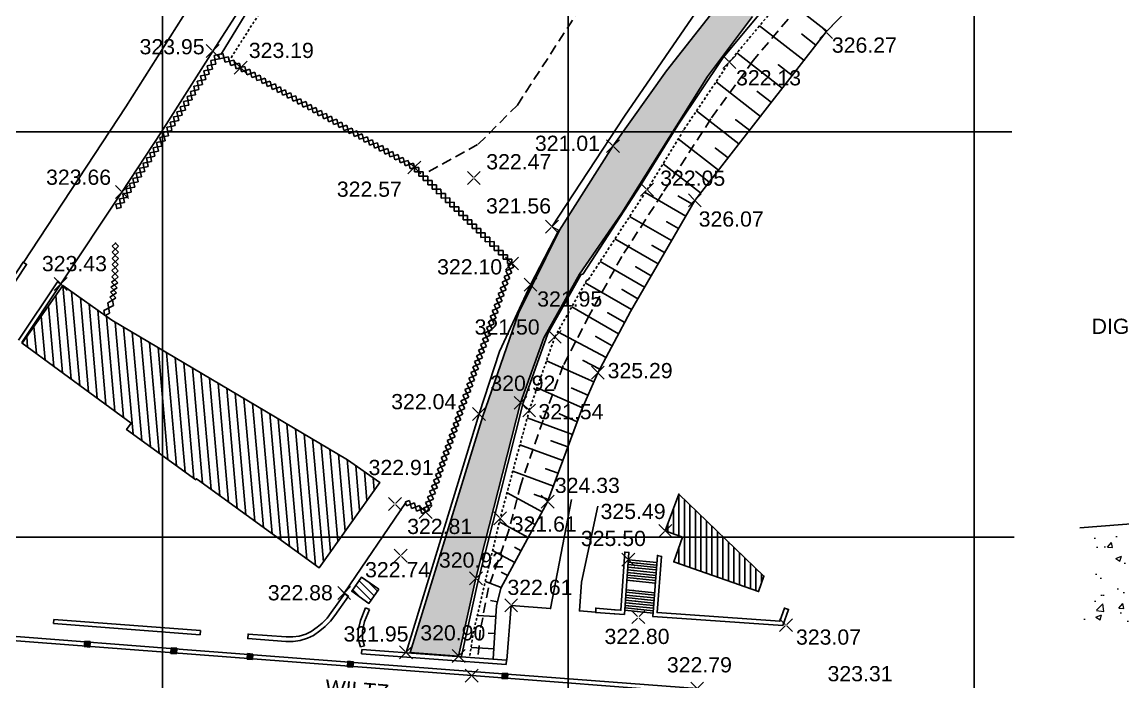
# Model space of a CAD drawing. Extents: x 109417 to 110207, y -57085 to -56659.
# Drawn here: x 109734.6 to 109870.2, y -56844.6 to -56763.2 of the extents above; entities that cross this region are included whole.
import ezdxf
from ezdxf.enums import TextEntityAlignment as Align

# ---------------------------------------------------------------- set-up
doc = ezdxf.new("R2010")
doc.units = 0
doc.header["$MEASUREMENT"] = 0
doc.linetypes.add('DOT', pattern=[0.55, 0.3, -0.25])
doc.linetypes.add('TRATTEGGIATA2', pattern=[0.375, 0.25, -0.125])
for name, color, linetype in [('Bati', 7, 'Continuous'), ('Canalisation', 7, 'Continuous'), ('CLOTURE', 7, 'Continuous'), ('colore lago', 131, 'Continuous'), ('Contorno lago', 150, 'Continuous'), ('Coordinate', 2, 'Continuous'), ('curve livello 1m', 2, 'Continuous'), ('LIN010CO', 2, 'Continuous'), ('LIN018CO', 6, 'Continuous'), ('LIN035CO', 1, 'Continuous'), ('LIN050CO', 3, 'Continuous'), ('TALUS', 7, 'Continuous'), ('TEXT035', 1, 'Continuous'), ('Voirie', 7, 'Continuous')]:
    doc.layers.add(name, color=color, linetype=linetype)
doc.styles.add('ARIAL', font='arial.ttf')

# ---------------------------------------------------------------- blocks, each defined once
blk = doc.blocks.new('INVISIBLE')
at = {"color": 0}
for p, q in [((-0.04, 0), (0.04, 0)), ((0, -0.04), (0, 0.04))]:
    blk.add_line(p, q, dxfattribs=at)
at = {"flags": 1}
for tag, p in [('POINTNUMBER', (0, 0)), ('COMMENT', (0, -1.25))]:
    blk.add_attdef(tag, p, '', height=1, dxfattribs=at)
blk = doc.blocks.new('quote')
at = {"layer": 'LIN018CO'}
for p, q in [((0.001, 0.001), (-0.001, -0.001)), ((0.001, -0.001), (-0.001, 0.001))]:
    blk.add_line(p, q, dxfattribs=at)
at = {"layer": 'LIN035CO'}
for p, q in [((-0.013, 0.013), (-0.106, 0.106)), ((0.106, 0.106), (0.013, 0.013)), ((-0.013, -0.013), (-0.106, -0.106)), ((0.106, -0.106), (0.013, -0.013))]:
    blk.add_line(p, q, dxfattribs=at)
at = {"layer": 'TEXT035', "style": 'ARIAL'}
blk.add_attdef('VALORE', text='', height=0.25, dxfattribs=at).set_placement((0, 0.33), align=Align.CENTER)
blk = doc.blocks.new('GRILLAGE_NOUV')
at = {"color": 0}
for p, q in [((0.371, 0.385), (0, 0)), ((0.371, -0.385), (0, 0)), ((1.117, -0.385), (0.371, 0.385)), ((1.117, 0.385), (0.371, -0.385)), ((1.487, 0), (1.117, 0.385)), ((1.487, 0), (1.117, -0.385))]:
    blk.add_line(p, q, dxfattribs=at)
blk = doc.blocks.new('XCROSS')
at = {"color": 0}
for p, q in [((-0.37, -0.37), (0.37, 0.37)), ((0.37, -0.37), (-0.37, 0.37))]:
    blk.add_line(p, q, dxfattribs=at)
at = {"flags": 1}
for tag, p in [('POINTNUMBER', (0, 0)), ('COMMENT', (0, -1.25))]:
    blk.add_attdef(tag, p, '', height=1, dxfattribs=at)

msp = doc.modelspace()

# ---------------------------------------------------------------- hatches: boundary and pattern name
at = {"layer": 'Bati'}
h = msp.add_hatch(dxfattribs=at)
h.set_pattern_fill('ANSI31', color=0, scale=8, angle=50, style=0)
h.set_pattern_definition([(95, (109545.0432, -57061.467), (-0.9961947, -0.0871558), [])])
h.paths.add_polyline_path([(109745.656, -56799.999), (109739.624, -56795.722), (109734.587, -56802.826), (109748.038, -56812.681), (109747.461, -56813.477), (109755.976, -56819.65), (109756.061, -56819.533), (109756.217, -56819.646), (109771.171, -56830.523), (109778.649, -56819.989), (109774.697, -56817.184)])
h = msp.add_hatch(dxfattribs=at)
h.set_pattern_fill('_VIDE', color=0, angle=-90, style=0, pattern_type=0)
h.set_pattern_definition([(270, (109341.3853, -57107.75), (0.6773333, -4e-16), [])])
h.paths.add_polyline_path([(109815.499, -56821.429), (109813.835, -56825.952), (109815.975, -56826.739), (109814.881, -56829.765), (109825.317, -56833.425), (109825.979, -56831.538)])
h = msp.add_hatch(dxfattribs=at)
h.set_pattern_fill('VERTICAL', color=0, angle=-90, style=0, pattern_type=0)
h.set_pattern_definition([(315, (109699.3919, -56900.9921), (0.478947, 0.478947), [])])
h.paths.add_polyline_path([(109778.554, -56833.139), (109776.427, -56831.657), (109775.202, -56833.415), (109777.329, -56834.896), (109777.329, -56834.897)])
at = {"layer": 'colore lago', "linetype": 'Continuous', "lineweight": 0}
msp.add_hatch(color=256, dxfattribs=at).paths.add_polyline_path([(109860.591, -56737.017), (109859.94, -56736.352), (109872.409, -56727.82), (109870.221, -56721.298), (109866.639, -56723.984), (109865.672, -56723.845), (109864.973, -56723.433), (109864.078, -56718.785), (109861.479, -56706.683), (109856.187, -56684.33), (109853.98, -56679.594), (109854.256, -56677.312), (109859.448, -56673.292), (109858.171, -56672.086), (109854.558, -56674.834), (109854.439, -56674.922), (109854.322, -56675.014), (109854.209, -56675.111), (109854.099, -56675.211), (109853.993, -56675.315), (109853.89, -56675.422), (109853.791, -56675.533), (109853.696, -56675.647), (109853.604, -56675.764), (109853.517, -56675.885), (109853.434, -56676.008), (109853.356, -56676.134), (109853.281, -56676.263), (109853.211, -56676.394), (109853.146, -56676.528), (109853.085, -56676.663), (109853.029, -56676.801), (109852.978, -56676.941), (109852.932, -56677.082), (109852.89, -56677.225), (109852.853, -56677.369), (109852.821, -56677.514), (109852.795, -56677.66), (109852.773, -56677.807), (109852.756, -56677.955), (109852.745, -56678.103), (109852.738, -56678.252), (109852.737, -56678.4), (109852.74, -56678.549), (109852.749, -56678.697), (109852.763, -56678.845), (109852.782, -56678.993), (109852.806, -56679.14), (109852.835, -56679.285), (109852.869, -56679.43), (109852.908, -56679.574), (109852.951, -56679.716), (109853, -56679.856), (109853.053, -56679.995), (109855.053, -56686.166), (109860.03, -56707.177), (109863.076, -56719.433), (109863.049, -56721.319), (109863.19, -56723.405), (109862.541, -56726.123), (109861.336, -56730.678), (109859.709, -56733.076), (109857.953, -56734.576), (109852.748, -56734.562), (109837.121, -56745.215), (109824.304, -56756.087), (109813.982, -56769.242), (109807.39, -56778.524), (109800.821, -56788.888), (109795.769, -56799.112), (109791.348, -56811.811), (109782.392, -56840.949), (109788.374, -56841.392), (109790.505, -56831.803), (109796.004, -56810.169), (109798.883, -56802.179), (109803.283, -56794.329), (109808.483, -56786.754), (109819.032, -56769.932), (109824.583, -56762.526), (109832.868, -56753.88), (109839.74, -56748.123), (109845.63, -56744.356), (109853.747, -56739.894), (109854.127, -56739.791), (109854.639, -56739.673), (109855.154, -56739.574), (109855.672, -56739.494), (109856.194, -56739.434), (109856.717, -56739.392), (109857.241, -56739.37), (109857.766, -56739.367), (109858.29, -56739.384), (109858.814, -56739.42), (109859.336, -56739.476), (109859.855, -56739.551), (109860.242, -56739.621)])
at = {"layer": 'LIN010CO', "linetype": 'Continuous', "lineweight": 0}
h = msp.add_hatch(dxfattribs=at)
h.set_pattern_fill('AR-CONC', color=256, style=0)
h.set_pattern_definition([(50, (109853.772, -56634.284), (7.1726, -0.62752), [0.75, -8.25]), (355, (109853.772, -56634.284), (-1.38751, 7.52192), [0.6, -6.6]), (100.4514, (109854.37, -56634.3364), (5.7851, 6.8944), [0.6374, -7.01142]), (46.184, (109853.772, -56632.284), (10.6724, -1.6552), [1.125, -12.375]), (96.6356, (109854.662, -56632.422), (9.34663, 9.7412), [0.9561, -10.51713]), (351.184, (109853.772, -56632.284), (9.3466, 9.7412), [0.9, -9.9]), (21, (109854.772, -56632.784), (5.96907, -4.02619), [0.75, -8.25]), (326, (109854.772, -56632.784), (2.43315, 7.2515), [0.6, -6.6]), (71.4514, (109855.2696, -56633.12), (8.40223, 3.2253), [0.6374, -7.01142]), (37.5, (109853.7722, -56634.2841), (0.121599, 3.328939), [0, -6.52, 0, -6.7, 0, -6.625]), (7.5, (109853.7722, -56634.284), (2.630695, 3.944117), [0, -3.82, 0, -6.37, 0, -2.525]), (327.5, (109851.5422, -56634.2841), (5.338224, -0.22555), [0, -2.5, 0, -7.8, 0, -10.35]), (317.5, (109850.542, -56634.284), (5.83186, 1.00105), [0, -3.25, 0, -5.18, 0, -7.35])])
h.paths.add_polyline_path([(109970.983, -56833.863), (109956.623, -56825.641), (109951.926, -56825.622), (109950.457, -56827.755), (109950.439, -56827.743), (109948.34, -56829.492), (109945.999, -56829.852), (109940.597, -56829.672), (109932.132, -56830.032), (109922.913, -56829.492), (109917.511, -56829.672), (109910.127, -56829.492), (109905.085, -56829.852), (109897.521, -56829.312), (109891.038, -56828.951), (109877.859, -56829.781), (109874.341, -56827.178), (109872.787, -56824.953), (109864.915, -56825.603), (109865.235, -56833.112), (109865.504, -56836.87), (109873.022, -56837.407), (109882.419, -56836.065), (109889.669, -56837.139), (109904.168, -56837.676), (109909.807, -56836.87), (109920.547, -56836.333), (109930.213, -56836.602), (109943.101, -56837.407), (109950.121, -56836.358), (109958.941, -56835.57), (109969.867, -56841.18), (109980.204, -56841.18)])

# ---------------------------------------------------------------- linework, layer by layer
at = {"linetype": 'Continuous', "lineweight": 0}
msp.add_line((109799.884, -56788.456, 321.562), (109800.703, -56788.88, 321.316), dxfattribs=at)
at = {"layer": 'Bati', "linetype": 'Continuous'}
for p, q in [((109813.835, -56825.952, 325.494), (109815.499, -56821.429, 325.494)), ((109813.835, -56825.952, 325.494), (109815.975, -56826.739, 325.524)), ((109815.975, -56826.739, 325.524), (109814.881, -56829.765, 325.523)), ((109808.837, -56828.587, 326.342), (109808.355, -56835.731, 323.861)), ((109809.336, -56828.621, 326.342), (109808.82, -56836.266, 323.687)), ((109808.837, -56828.587, 326.342), (109809.336, -56828.621, 326.342)), ((109812.873, -56829.003, 326.347), (109812.306, -56836.499, 323.68)), ((109813.374, -56829.14, 326.363), (109812.853, -56836.026, 323.862)), ((109813.374, -56829.14, 326.363), (109812.873, -56829.003, 326.347)), ((109814.881, -56829.765, 325.523), (109825.317, -56833.425, 324.739)), ((109776.427, -56831.657, 322.861), (109775.202, -56833.415, 322.741)), ((109776.426, -56831.657, 322.861), (109778.553, -56833.138, 322.864)), ((109825.317, -56833.425, 324.739), (109825.979, -56831.538, 324.739)), ((109772.684, -56836.043, 323.069), (109774.35, -56833.682, 323.082)), ((109774.807, -56834.005, 323.082), (109774.35, -56833.682, 323.082)), ((109775.202, -56833.415, 322.741), (109777.329, -56834.896, 322.744)), ((109778.554, -56833.139, 322.864), (109777.329, -56834.897, 322.744)), ((109773.133, -56836.378, 323.069), (109774.807, -56834.005, 323.082)), ((109772.16, -56836.707, 323.057), (109772.684, -56836.043, 323.069)), ((109772.583, -56837.075, 323.057), (109773.133, -56836.378, 323.069)), ((109776.893, -56835.461, 323.09), (109776.294, -56837.002, 323.085)), ((109777.378, -56835.649, 323.09), (109776.792, -56837.155, 323.085)), ((109777.378, -56835.649, 323.09), (109776.893, -56835.461, 323.09)), ((109805.297, -56835.497, 322.76), (109805.278, -56836.022, 322.728)), ((109807.586, -56836.177, 323.661), (109805.278, -56836.022, 322.728)), ((109805.297, -56835.497, 322.76), (109807.622, -56835.678, 323.661)), ((109808.82, -56836.266, 323.687), (109807.586, -56836.177, 323.661)), ((109808.355, -56835.731, 323.861), (109807.622, -56835.678, 323.661)), ((109812.306, -56836.499, 323.68), (109828.317, -56837.624, 323.654)), ((109812.853, -56836.026, 323.862), (109827.963, -56837.088, 323.659)), ((109827.963, -56837.088, 323.659), (109828.52, -56835.48, 323.657)), ((109828.317, -56837.624, 323.654), (109829.002, -56835.647, 323.657)), ((109738.51, -56836.882, 323.059), (109738.47, -56837.401, 323.059)), ((109756.527, -56838.772, 322.978), (109738.47, -56837.401, 323.059)), ((109756.567, -56838.253, 322.978), (109738.51, -56836.882, 323.059)), ((109770.201, -56838.362, 323.014), (109770.925, -56837.853, 323.03)), ((109770.925, -56837.853, 323.03), (109771.553, -56837.342, 323.041)), ((109771.263, -56838.3, 323.03), (109771.933, -56837.754, 323.041)), ((109771.553, -56837.342, 323.041), (109772.16, -56836.707, 323.057)), ((109771.933, -56837.754, 323.041), (109772.583, -56837.075, 323.057)), ((109776.294, -56837.002, 323.085), (109776.014, -56838.215, 323.052)), ((109776.792, -56837.155, 323.085), (109776.534, -56838.274, 323.052)), ((109756.569, -56838.249, 322.97), (109756.527, -56838.772, 322.978)), ((109762.437, -56838.682, 322.969), (109762.385, -56839.239, 322.96)), ((109762.429, -56838.681, 322.96), (109767.122, -56839.045, 322.993)), ((109767.122, -56839.045, 322.993), (109767.934, -56839.035, 322.993)), ((109767.934, -56839.035, 322.993), (109768.734, -56838.927, 322.99)), ((109768.734, -56838.927, 322.99), (109769.538, -56838.68, 323.007)), ((109768.854, -56839.476, 322.99), (109769.742, -56839.203, 323.007)), ((109769.538, -56838.68, 323.007), (109770.201, -56838.362, 323.014)), ((109769.742, -56839.203, 323.007), (109770.485, -56838.847, 323.014)), ((109770.485, -56838.847, 323.014), (109771.263, -56838.3, 323.03)), ((109776.014, -56838.215, 323.052), (109776.014, -56839.247, 323.035)), ((109776.534, -56838.274, 323.052), (109776.534, -56839.194, 323.035)), ((109776.534, -56839.194, 323.035), (109776.62, -56839.604, 323.021)), ((109762.385, -56839.239, 322.96), (109767.103, -56839.605, 322.993)), ((109767.103, -56839.605, 322.993), (109767.975, -56839.595, 322.993)), ((109767.975, -56839.595, 322.993), (109768.854, -56839.476, 322.99)), ((109776.014, -56839.247, 323.035), (109776.115, -56839.733, 323.021)), ((109776.115, -56839.733, 323.021), (109776.278, -56840.268, 322.976)), ((109776.776, -56840.116, 322.976), (109776.278, -56840.268, 322.976)), ((109776.43, -56840.57, 323.253), (109776.392, -56841.107, 323.249)), ((109776.433, -56840.569, 323.249), (109794.257, -56841.907, 323.347)), ((109776.62, -56839.604, 323.021), (109776.776, -56840.116, 322.976)), ((109776.392, -56841.107, 323.249), (109794.216, -56842.445, 323.347)), ((109794.257, -56841.907, 323.347), (109794.216, -56842.445, 323.347))]:
    msp.add_line(p, q, dxfattribs=at)
for points in [[(109745.656, -56799.999, 323.454), (109739.624, -56795.722, 323.454), (109734.587, -56802.826, 323.377), (109748.038, -56812.681, 322.987), (109747.461, -56813.477, 322.987), (109755.976, -56819.65, 323.117), (109756.061, -56819.533, 323.117), (109756.217, -56819.646, 323.005), (109771.171, -56830.523, 323.016), (109778.649, -56819.989, 323.227), (109774.697, -56817.184, 322.952), (109745.656, -56799.999, 323.454)], [(109815.499, -56821.429, 325.494), (109813.835, -56825.952, 325.494), (109815.975, -56826.739, 325.524), (109814.881, -56829.765, 325.523), (109825.317, -56833.425, 324.739), (109825.979, -56831.538, 324.739), (109815.499, -56821.429, 325.494)], [(109778.554, -56833.139, 322.864), (109776.427, -56831.657, 322.861), (109775.202, -56833.415, 322.741), (109777.329, -56834.896, 322.744), (109777.329, -56834.897, 322.744), (109778.554, -56833.139, 322.864)]]:
    msp.add_polyline3d(points, dxfattribs=at)
at = {"layer": 'Bati', "color": 254, "linetype": 'Continuous'}
msp.add_polyline3d([(109813.374, -56829.14, 326.363), (109812.873, -56829.003, 326.347), (109812.306, -56836.499, 323.68), (109828.317, -56837.624, 323.654), (109829.002, -56835.647, 323.657), (109828.52, -56835.48, 323.657), (109827.963, -56837.088, 323.659), (109812.853, -56836.026, 323.862), (109813.374, -56829.14, 326.363)], dxfattribs=at)
at = {"layer": 'Canalisation', "linetype": 'Continuous'}
for p, q in [((109742.25, -56840.238), (109742.3, -56839.56)), ((109742.25, -56840.238), (109742.929, -56840.287)), ((109742.3, -56839.56), (109742.978, -56839.609)), ((109742.304, -56840.192), (109742.346, -56839.613)), ((109742.882, -56840.234), (109742.304, -56840.192)), ((109742.346, -56839.613), (109742.925, -56839.655)), ((109742.471, -56839.622), (109742.429, -56840.201)), ((109742.635, -56839.634), (109742.593, -56840.213)), ((109742.785, -56839.645), (109742.743, -56840.224)), ((109742.925, -56839.655), (109742.882, -56840.234)), ((109742.929, -56840.287), (109742.978, -56839.609)), ((109752.917, -56841.068), (109752.969, -56840.39)), ((109752.969, -56840.39), (109753.647, -56840.442)), ((109752.971, -56841.022), (109753.015, -56840.444)), ((109753.015, -56840.444), (109753.594, -56840.488)), ((109753.14, -56840.453), (109753.096, -56841.032)), ((109753.304, -56840.466), (109753.26, -56841.044)), ((109753.454, -56840.477), (109753.41, -56841.056)), ((109753.594, -56840.488), (109753.549, -56841.066)), ((109753.595, -56841.12), (109753.647, -56840.442)), ((109752.917, -56841.068), (109753.595, -56841.12)), ((109753.549, -56841.066), (109752.971, -56841.022)), ((109762.359, -56841.095), (109762.307, -56841.774)), ((109762.985, -56841.825), (109762.307, -56841.774)), ((109763.037, -56841.147), (109762.359, -56841.095)), ((109762.361, -56841.727), (109762.405, -56841.149)), ((109762.939, -56841.771), (109762.361, -56841.727)), ((109762.405, -56841.149), (109762.983, -56841.193)), ((109762.501, -56841.738), (109762.545, -56841.16)), ((109762.65, -56841.749), (109762.694, -56841.171)), ((109762.815, -56841.762), (109762.859, -56841.184)), ((109762.983, -56841.193), (109762.939, -56841.771)), ((109763.037, -56841.147), (109762.985, -56841.825)), ((109774.681, -56842.72), (109774.731, -56842.041)), ((109774.681, -56842.72), (109775.359, -56842.769)), ((109774.731, -56842.041), (109775.409, -56842.091)), ((109774.735, -56842.673), (109774.777, -56842.095)), ((109775.313, -56842.716), (109774.735, -56842.673)), ((109774.777, -56842.095), (109775.356, -56842.137)), ((109774.902, -56842.104), (109774.859, -56842.683)), ((109775.066, -56842.116), (109775.024, -56842.695)), ((109775.216, -56842.127), (109775.174, -56842.706)), ((109775.356, -56842.137), (109775.313, -56842.716)), ((109775.359, -56842.769), (109775.409, -56842.091)), ((109793.712, -56844.172), (109793.764, -56843.494)), ((109793.712, -56844.172), (109794.39, -56844.223)), ((109793.764, -56843.494), (109794.442, -56843.545)), ((109793.766, -56844.126), (109793.81, -56843.547)), ((109794.344, -56844.17), (109793.766, -56844.126)), ((109793.81, -56843.547), (109794.388, -56843.591)), ((109793.935, -56843.557), (109793.891, -56844.135)), ((109794.099, -56843.569), (109794.055, -56844.148)), ((109794.249, -56843.581), (109794.205, -56844.159)), ((109794.388, -56843.591), (109794.344, -56844.17)), ((109794.39, -56844.223), (109794.442, -56843.545))]:
    msp.add_line(p, q, dxfattribs=at)
at = {"layer": 'Contorno lago', "linetype": 'Continuous', "elevation": 322.711, "flags": 128}
msp.add_lwpolyline([(109824.304, -56756.087), (109813.982, -56769.242), (109807.39, -56778.524), (109800.821, -56788.888), (109795.769, -56799.112), (109791.348, -56811.811), (109782.392, -56840.949), (109788.374, -56841.392), (109790.505, -56831.803), (109796.004, -56810.169), (109798.883, -56802.179), (109803.283, -56794.329), (109808.483, -56786.754), (109819.032, -56769.932), (109824.583, -56762.526)], dxfattribs=at)
at = {"layer": 'Coordinate'}
for p, q in [((109751.885, -56659.48), (109751.885, -56975.186, 290.419)), ((109801.885, -56659.48), (109801.885, -56967.124)), ((109851.885, -56659.48), (109851.885, -56874.955)), ((109856.554, -56776.75), (109586.949, -56776.75)), ((109856.826, -56826.75), (109675.751, -56826.75))]:
    msp.add_line(p, q, dxfattribs=at)
at = {"layer": 'curve livello 1m', "color": 152, "linetype": 'TRATTEGGIATA2', "ltscale": 5}
for points in [[(109784.702, -56781.653), (109790.799, -56778.284), (109795.613, -56773.471), (109803.432, -56761.406), (109809.133, -56753.634), (109814.966, -56747.67), (109814.966, -56747.67)], [(109830.185, -56761.443), (109824.683, -56767.951), (109819.454, -56775.17), (109813.479, -56784.38), (109808.486, -56792.119), (109804.503, -56799.337), (109801.266, -56805.56), (109798.771, -56812.301), (109796.032, -56820.267), (109794.531, -56826.011), (109792.041, -56832.981), (109791.045, -56838.208), (109790.796, -56841.195)]]:
    msp.add_lwpolyline(points, dxfattribs=at)
at = {"layer": 'LIN010CO', "linetype": 'Continuous'}
for p, q in [((109833.665, -56764.441, 326.271), (109840.427, -56757.451, 326.024)), ((109833.76, -56764.343, 326.268), (109828.391, -56760.158, 322.175)), ((109817.474, -56785.216, 326.066), (109833.665, -56764.441, 326.271)), ((109830.931, -56767.949, 326.236), (109825.456, -56763.682, 322.155)), ((109832.392, -56766.075, 326.255), (109830.624, -56764.697, 326.255)), ((109828.25, -56771.39, 326.202), (109822.663, -56767.036, 322.136)), ((109829.485, -56769.805, 326.218), (109827.809, -56768.5, 326.218)), ((109825.551, -56774.853, 326.168), (109820.092, -56770.598, 322.116)), ((109826.905, -56773.115, 326.185), (109825.134, -56771.735, 326.185)), ((109822.91, -56778.241, 326.135), (109817.692, -56774.175, 322.096)), ((109824.211, -56776.572, 326.151), (109822.536, -56775.267, 326.151)), ((109820.377, -56781.491, 326.103), (109815.436, -56777.64, 322.078)), ((109821.571, -56779.959, 326.118), (109820.039, -56778.764, 326.118)), ((109818.187, -56784.302, 326.075), (109813.561, -56780.696, 322.066)), ((109819.241, -56782.949, 326.088), (109817.55, -56781.631, 326.088)), ((109816.361, -56787.141, 325.992), (109811.366, -56784.251, 322.053)), ((109817.196, -56785.697, 326.047), (109815.379, -56784.646, 326.047)), ((109809.555, -56798.907, 325.537), (109817.474, -56785.216, 326.066)), ((109814.602, -56790.181, 325.874), (109809.444, -56787.198, 322.052)), ((109815.459, -56788.7, 325.931), (109814.015, -56787.865, 325.931)), ((109812.953, -56793.033, 325.764), (109807.641, -56789.961, 322.051)), ((109813.758, -56791.641, 325.818), (109812.233, -56790.759, 325.818)), ((109811.286, -56795.916, 325.653), (109805.818, -56792.753, 322.051)), ((109812.096, -56794.515, 325.707), (109810.21, -56793.424, 325.707)), ((109809.683, -56798.687, 325.546), (109803.98, -56795.389, 321.568)), ((109810.462, -56797.34, 325.598), (109808.518, -56796.216, 325.598)), ((109808.08, -56801.679, 325.446), (109802.314, -56798.344, 321.537)), ((109809.555, -56798.907, 325.537), (109805.53, -56806.468, 325.288)), ((109808.834, -56800.263, 325.492), (109806.758, -56799.062, 325.492)), ((109806.541, -56804.57, 325.351), (109800.59, -56801.402, 321.506)), ((109807.299, -56803.146, 325.397), (109805.282, -56801.98, 325.397)), ((109805.039, -56807.585, 325.248), (109799.194, -56805.016, 321.495)), ((109805.756, -56806.044, 325.302), (109803.708, -56804.954, 325.302)), ((109805.53, -56806.468, 325.288), (109803.509, -56811.066, 325.122)), ((109803.625, -56810.803, 325.131), (109798.033, -56808.345, 321.49)), ((109804.308, -56809.248, 325.188), (109802.243, -56808.341, 325.188)), ((109802.401, -56814.068, 324.913), (109796.827, -56812.01, 321.546)), ((109803.509, -56811.066, 325.122), (109799.335, -56822.372, 324.335)), ((109802.979, -56812.502, 325.022), (109800.785, -56811.538, 325.022)), ((109801.213, -56817.287, 324.689), (109795.933, -56815.337, 321.563)), ((109801.828, -56815.62, 324.805), (109799.792, -56814.868, 324.805)), ((109800.049, -56820.439, 324.47), (109795.057, -56818.596, 321.58)), ((109800.631, -56818.861, 324.579), (109799.119, -56818.303, 324.579)), ((109798.665, -56823.612, 324.132), (109794.337, -56821.274, 321.594)), ((109799.431, -56822.114, 324.353), (109797.717, -56821.481, 324.353)), ((109793.587, -56833.013, 322.589), (109799.335, -56822.372, 324.335)), ((109796.958, -56826.774, 323.613), (109793.391, -56824.847, 321.616)), ((109797.818, -56825.182, 323.874), (109796.691, -56824.573, 323.874)), ((109796.075, -56828.407, 323.345), (109795.274, -56827.975, 323.345)), ((109795.292, -56829.857, 323.107), (109792.561, -56828.382, 321.656)), ((109809.291, -56829.522, 325.498), (109812.795, -56829.879, 325.489)), ((109794.42, -56831.472, 322.842), (109793.623, -56831.042, 322.842)), ((109809.205, -56830.767, 324.89), (109812.698, -56831.123, 324.881)), ((109809.225, -56830.424, 325.051), (109812.725, -56830.781, 325.042)), ((109809.253, -56830.125), (109812.751, -56830.482)), ((109809.272, -56829.823, 325.345), (109812.773, -56830.18, 325.335)), ((109793.621, -56832.95, 322.599), (109791.666, -56832.191, 321.7)), ((109809.111, -56832.055, 324.288), (109812.598, -56832.41, 324.279)), ((109809.136, -56831.719, 324.439), (109812.63, -56832.075, 324.429)), ((109809.157, -56831.409, 324.585), (109812.647, -56831.764, 324.575)), ((109809.182, -56831.088, 324.73), (109812.676, -56831.444, 324.721)), ((109793.037, -56835.213, 322.523), (109793.587, -56833.013, 322.589)), ((109809.015, -56833.527, 324.009), (109812.491, -56833.882, 324)), ((109809.037, -56833.237, 324.147), (109812.513, -56833.591, 324.138)), ((109793.166, -56834.698, 322.538), (109792.311, -56834.55, 322.538)), ((109808.935, -56834.816, 323.385), (109812.396, -56835.169, 323.376)), ((109808.953, -56834.502, 323.539), (109812.418, -56834.855, 323.53)), ((109808.972, -56834.187), (109812.445, -56834.541)), ((109808.995, -56833.869, 323.85), (109812.463, -56834.223, 323.841)), ((109792.958, -56836.531, 322.493), (109790.679, -56836.393, 321.748)), ((109792.643, -56841.729, 322.376), (109793.037, -56835.213, 322.523)), ((109808.866, -56835.755, 322.931), (109812.325, -56836.107, 322.922)), ((109808.884, -56835.468, 323.083), (109812.345, -56835.821, 323.074)), ((109808.907, -56835.153, 323.235), (109812.366, -56835.506, 323.226)), ((109792.831, -56838.619, 322.446), (109792.025, -56838.57, 322.446)), ((109792.717, -56840.513, 322.403), (109789.914, -56840.343, 321.697))]:
    msp.add_line(p, q, dxfattribs=at)
at = {"layer": 'LIN050CO', "elevation": 322.711, "flags": 128}
msp.add_lwpolyline([(109864.915, -56825.603), (109872.787, -56824.953)], dxfattribs=at)
at = {"layer": 'TALUS', "linetype": 'Continuous'}
for p, q in [((109767.134, -56753.962, 323.877), (109759.121, -56767.202, 323.844)), ((109820.966, -56767.589, 322.13), (109827.983, -56759.163, 322.177)), ((109808.829, -56774.814, 321.984), (109819.534, -56759.186, 322.198)), ((109815.365, -56775.939, 322.083), (109820.966, -56767.589, 322.13)), ((109799.878, -56788.461, 321.562), (109808.829, -56774.814, 321.984)), ((109810.796, -56783.386, 322.061), (109815.365, -56775.939, 322.083)), ((109803.704, -56794.255, 322.05), (109810.796, -56783.386, 322.061)), ((109797.231, -56795.609, 321.947), (109800.703, -56788.88, 321.316)), ((109799.365, -56801.64, 321.5), (109803.451, -56794.392, 321.573)), ((109803.451, -56794.392, 321.573), (109803.704, -56794.255, 322.05)), ((109793.428, -56803.855, 322.053), (109797.231, -56795.609, 321.947)), ((109796.326, -56810.186, 321.486), (109799.365, -56801.64, 321.5)), ((109790.893, -56811.539, 322.045), (109793.428, -56803.855, 322.053)), ((109790.705, -56832.452, 321.648), (109796.326, -56810.186, 321.488)), ((109781.904, -56840.939, 321.952), (109790.893, -56811.539, 322.045)), ((109788.712, -56841.393, 321.545), (109790.705, -56832.452, 321.648))]:
    msp.add_line(p, q, dxfattribs=at)
at = {"layer": 'TALUS', "linetype": 'DOT'}
for p, q in [((109760.338, -56767.623, 323.346), (109768.39, -56754.981, 323.259)), ((109821.728, -56768.159, 322.13), (109828.675, -56759.817, 322.177)), ((109816.165, -56776.452, 322.083), (109821.728, -56768.159, 322.13)), ((109811.599, -56783.894, 322.053), (109816.165, -56776.452, 322.083)), ((109804.368, -56794.976, 322.05), (109811.599, -56783.894, 322.053)), ((109800.233, -56802.035, 321.5), (109804.144, -56795.097, 321.571)), ((109804.144, -56795.097, 321.571), (109804.368, -56794.976, 322.05)), ((109797.067, -56811.115, 321.486), (109800.233, -56802.035, 321.5)), ((109797.067, -56811.115, 321.541), (109793.492, -56824.417, 321.611)), ((109793.492, -56824.417, 321.611), (109790.226, -56838.323, 321.77)), ((109790.226, -56838.323, 321.77), (109789.735, -56841.501, 321.655))]:
    msp.add_line(p, q, dxfattribs=at)
at = {"layer": 'Voirie', "linetype": 'Continuous'}
for p, q in [((109762.31, -56750.094, 324.151), (109747.356, -56773.664, 324.041)), ((109758.074, -56766.805, 323.948), (109766.47, -56753.841, 323.931)), ((109751.744, -56776.746, 323.845), (109758.074, -56766.805, 323.948)), ((109747.356, -56773.664, 324.041), (109734.753, -56792.875, 323.379)), ((109747.356, -56773.664, 324.041), (109734.753, -56792.875, 323.379)), ((109746.883, -56784.192, 323.664), (109751.744, -56776.746, 323.845)), ((109746.883, -56784.192, 323.664), (109751.744, -56776.746, 323.845)), ((109739.353, -56795.51, 323.434), (109746.883, -56784.192, 323.664)), ((109739.353, -56795.51, 323.434), (109746.883, -56784.192, 323.664)), ((109731, -56798.486, 323.265), (109734.734, -56792.839, 323.421)), ((109734.734, -56792.839, 323.421), (109735.114, -56793.127, 323.414)), ((109735.114, -56793.127, 323.414), (109731.391, -56798.767, 323.274)), ((109734.134, -56802.452, 323.253), (109738.954, -56795.263, 323.419)), ((109739.346, -56795.515, 323.431), (109734.567, -56802.741, 323.253)), ((109738.954, -56795.263, 323.419), (109739.346, -56795.515, 323.431)), ((109774.267, -56833.63, 322.88), (109781.861, -56822.457, 322.909)), ((109799.685, -56835.552, 322.649), (109802.303, -56822.088, 324.616)), ((109805.531, -56822.918, 324.684), (109803.497, -56832.275, 323.175)), ((109803.497, -56832.275, 323.175), (109803.28, -56835.804, 322.689)), ((109794.301, -56841.9, 322.511), (109794.848, -56835.154, 322.612)), ((109794.848, -56835.154, 322.612), (109799.685, -56835.552, 322.649)), ((109803.28, -56835.804, 322.689), (109805.238, -56835.999, 322.727)), ((109756.038, -56840.705, 322.427), (109731.711, -56838.82, 322.491)), ((109755.998, -56841.223, 322.427), (109731.669, -56839.338, 322.491)), ((109756.011, -56841.214, 322.427), (109789.982, -56843.811, 322.467)), ((109756.051, -56840.696, 322.427), (109790.022, -56843.293, 322.467)), ((109789.982, -56843.811, 322.467), (109817.727, -56845.932, 322.791)), ((109790.022, -56843.293, 322.467), (109817.764, -56845.413, 322.791))]:
    msp.add_line(p, q, dxfattribs=at)

# ---------------------------------------------------------------- block references
ref = msp.add_blockref('quote', (109833.665, -56764.441, 326.271), dxfattribs=dict(xscale=7.500000000000001, yscale=7.500000000000001, zscale=7.500000000000001, rotation=6.832412538883198e-07))
ref.add_attrib('VALORE', '326.27', dxfattribs={"layer": 'TEXT035', "height": 1.875, "rotation": 0, "style": 'ARIAL'}).set_placement((109838.371, -56767.004, 326.271), align=Align.CENTER)
ref = msp.add_blockref('quote', (109758.074, -56766.805, 323.948), dxfattribs=dict(xscale=7.500000000000001, yscale=7.500000000000001, zscale=7.500000000000001, rotation=6.832412538883198e-07))
ref.add_attrib('VALORE', '323.95', dxfattribs={"layer": 'TEXT035', "height": 1.875, "rotation": 0, "style": 'ARIAL'}).set_placement((109753.067, -56767.205, 323.948), align=Align.CENTER)
ref = msp.add_blockref('quote', (109761.511, -56768.842, 323.187), dxfattribs=dict(xscale=7.500000000000001, yscale=7.500000000000001, zscale=7.500000000000001, rotation=6.832412538883198e-07))
ref.add_attrib('VALORE', '323.19', dxfattribs={"layer": 'TEXT035', "height": 1.875, "rotation": 0, "style": 'ARIAL'}).set_placement((109766.53, -56767.659, 323.187), align=Align.CENTER)
ref = msp.add_blockref('quote', (109821.728, -56768.159, 322.13), dxfattribs=dict(xscale=7.500000000000001, yscale=7.500000000000001, zscale=7.500000000000001, rotation=6.832412538883198e-07))
ref.add_attrib('VALORE', '322.13', dxfattribs={"layer": 'TEXT035', "height": 1.875, "rotation": 0, "style": 'ARIAL'}).set_placement((109826.566, -56771.034, 322.13), align=Align.CENTER)
ref = msp.add_blockref('quote', (109807.39, -56778.524, 321.008), dxfattribs=dict(xscale=7.500000000000001, yscale=7.500000000000001, zscale=7.500000000000001, rotation=6.832412538883198e-07))
ref.add_attrib('VALORE', '321.01', dxfattribs={"layer": 'TEXT035', "height": 1.875, "rotation": 0, "style": 'ARIAL'}).set_placement((109801.782, -56779.112, 321.008), align=Align.CENTER)
ref = msp.add_blockref('quote', (109790.249, -56782.449, 322.472), dxfattribs=dict(xscale=7.500000000000001, yscale=7.500000000000001, zscale=7.500000000000001, rotation=6.832412538883198e-07))
ref.add_attrib('VALORE', '322.47', dxfattribs={"layer": 'TEXT035', "height": 1.875, "rotation": 0, "style": 'ARIAL'}).set_placement((109795.788, -56781.388, 322.472), align=Align.CENTER)
ref = msp.add_blockref('quote', (109782.929, -56781.154, 322.575), dxfattribs=dict(xscale=7.500000000000001, yscale=7.500000000000001, zscale=7.500000000000001, rotation=6.832412538883198e-07))
ref.add_attrib('VALORE', '322.57', dxfattribs={"layer": 'TEXT035', "height": 1.875, "rotation": 0, "style": 'ARIAL'}).set_placement((109777.375, -56784.772, 322.575), align=Align.CENTER)
ref = msp.add_blockref('quote', (109746.883, -56784.192, 323.664), dxfattribs=dict(xscale=7.500000000000001, yscale=7.500000000000001, zscale=7.500000000000001, rotation=6.832412538883198e-07))
ref.add_attrib('VALORE', '323.66', dxfattribs={"layer": 'TEXT035', "height": 1.875, "rotation": 0, "style": 'ARIAL'}).set_placement((109741.545, -56783.296, 323.664), align=Align.CENTER)
ref = msp.add_blockref('quote', (109811.599, -56783.894, 322.053), dxfattribs=dict(xscale=7.500000000000001, yscale=7.500000000000001, zscale=7.500000000000001, rotation=6.832412538883198e-07))
ref.add_attrib('VALORE', '322.05', dxfattribs={"layer": 'TEXT035', "height": 1.875, "rotation": 0, "style": 'ARIAL'}).set_placement((109817.218, -56783.415, 322.053), align=Align.CENTER)
ref = msp.add_blockref('quote', (109799.878, -56788.461, 321.562), dxfattribs=dict(xscale=7.500000000000001, yscale=7.500000000000001, zscale=7.500000000000001, rotation=6.832412538883198e-07))
ref.add_attrib('VALORE', '321.56', dxfattribs={"layer": 'TEXT035', "height": 1.875, "rotation": 0, "style": 'ARIAL'}).set_placement((109795.756, -56786.829, 321.562), align=Align.CENTER)
ref = msp.add_blockref('quote', (109817.474, -56785.216, 326.066), dxfattribs=dict(xscale=7.500000000000001, yscale=7.500000000000001, zscale=7.500000000000001, rotation=6.832412538883198e-07))
ref.add_attrib('VALORE', '326.07', dxfattribs={"layer": 'TEXT035', "height": 1.875, "rotation": 0, "style": 'ARIAL'}).set_placement((109821.96, -56788.448, 326.066), align=Align.CENTER)
ref = msp.add_blockref('quote', (109739.353, -56795.51, 323.434), dxfattribs=dict(xscale=7.500000000000001, yscale=7.500000000000001, zscale=7.500000000000001, rotation=6.832412538883198e-07))
ref.add_attrib('VALORE', '323.43', dxfattribs={"layer": 'TEXT035', "height": 1.875, "rotation": 0, "style": 'ARIAL'}).set_placement((109741.035, -56793.946, 323.434), align=Align.CENTER)
ref = msp.add_blockref('quote', (109794.937, -56792.993, 322.096), dxfattribs=dict(xscale=7.500000000000001, yscale=7.500000000000001, zscale=7.500000000000001, rotation=6.832412538883198e-07))
ref.add_attrib('VALORE', '322.10', dxfattribs={"layer": 'TEXT035', "height": 1.875, "rotation": 0, "style": 'ARIAL'}).set_placement((109789.729, -56794.343, 322.096), align=Align.CENTER)
ref = msp.add_blockref('quote', (109797.231, -56795.609, 321.947), dxfattribs=dict(xscale=7.500000000000001, yscale=7.500000000000001, zscale=7.500000000000001, rotation=6.832412538883198e-07))
ref.add_attrib('VALORE', '321.95', dxfattribs={"layer": 'TEXT035', "height": 1.875, "rotation": 0, "style": 'ARIAL'}).set_placement((109802.065, -56798.312, 321.947), align=Align.CENTER)
ref = msp.add_blockref('quote', (109800.233, -56802.035, 321.5), dxfattribs=dict(xscale=7.500000000000001, yscale=7.500000000000001, zscale=7.500000000000001, rotation=6.832412538883198e-07))
ref.add_attrib('VALORE', '321.50', dxfattribs={"layer": 'TEXT035', "height": 1.875, "rotation": 0, "style": 'ARIAL'}).set_placement((109794.351, -56801.763, 321.5), align=Align.CENTER)
ref = msp.add_blockref('quote', (109805.53, -56806.468, 325.288), dxfattribs=dict(xscale=7.500000000000001, yscale=7.500000000000001, zscale=7.500000000000001, rotation=6.832412538883198e-07))
ref.add_attrib('VALORE', '325.29', dxfattribs={"layer": 'TEXT035', "height": 1.875, "rotation": 0, "style": 'ARIAL'}).set_placement((109810.739, -56807.139, 325.288), align=Align.CENTER)
ref = msp.add_blockref('quote', (109796.004, -56810.169, 320.985), dxfattribs=dict(xscale=7.500000000000001, yscale=7.500000000000001, zscale=7.500000000000001, rotation=6.832412538883198e-07))
ref.add_attrib('VALORE', '320.92', dxfattribs={"layer": 'TEXT035', "height": 1.875, "rotation": 0, "style": 'ARIAL'}).set_placement((109796.289, -56808.697, 320.985), align=Align.CENTER)
ref = msp.add_blockref('quote', (109790.893, -56811.539, 322.045), dxfattribs=dict(xscale=7.500000000000001, yscale=7.500000000000001, zscale=7.500000000000001, rotation=6.832412538883198e-07))
ref.add_attrib('VALORE', '322.04', dxfattribs={"layer": 'TEXT035', "height": 1.875, "rotation": 0, "style": 'ARIAL'}).set_placement((109784.073, -56810.965, 322.045), align=Align.CENTER)
ref = msp.add_blockref('quote', (109797.067, -56811.115, 321.486), dxfattribs=dict(xscale=7.500000000000001, yscale=7.500000000000001, zscale=7.500000000000001, rotation=6.832412538883198e-07))
ref.add_attrib('VALORE', '321.54', dxfattribs={"layer": 'TEXT035', "height": 1.875, "rotation": 0, "style": 'ARIAL'}).set_placement((109802.215, -56812.2, 321.486), align=Align.CENTER)
ref = msp.add_blockref('quote', (109780.549, -56822.651), dxfattribs=dict(xscale=7.500000000000001, yscale=7.500000000000001, zscale=7.500000000000001, rotation=6.832412538883198e-07))
ref.add_attrib('VALORE', '322.91', dxfattribs={"layer": 'TEXT035', "height": 1.875, "rotation": 0, "style": 'ARIAL'}).set_placement((109781.287, -56819.083), align=Align.CENTER)
ref = msp.add_blockref('quote', (109799.335, -56822.372, 324.335), dxfattribs=dict(xscale=7.500000000000001, yscale=7.500000000000001, zscale=7.500000000000001, rotation=6.832412538883198e-07))
ref.add_attrib('VALORE', '324.33', dxfattribs={"layer": 'TEXT035', "height": 1.875, "rotation": 0, "style": 'ARIAL'}).set_placement((109804.237, -56821.286, 324.335), align=Align.CENTER)
ref = msp.add_blockref('quote', (109784.309, -56823.649, 322.813), dxfattribs=dict(xscale=7.500000000000001, yscale=7.500000000000001, zscale=7.500000000000001, rotation=6.832412538883198e-07))
ref.add_attrib('VALORE', '322.81', dxfattribs={"layer": 'TEXT035', "height": 1.875, "rotation": 0, "style": 'ARIAL'}).set_placement((109786.042, -56826.348, 322.813), align=Align.CENTER)
ref = msp.add_blockref('quote', (109813.835, -56825.952, 325.494), dxfattribs=dict(xscale=7.500000000000001, yscale=7.500000000000001, zscale=7.500000000000001, rotation=6.832412538883198e-07))
ref.add_attrib('VALORE', '325.49', dxfattribs={"layer": 'TEXT035', "height": 1.875, "rotation": 0, "style": 'ARIAL'}).set_placement((109809.872, -56824.5, 325.494), align=Align.CENTER)
ref = msp.add_blockref('quote', (109793.492, -56824.417, 321.611), dxfattribs=dict(xscale=7.500000000000001, yscale=7.500000000000001, zscale=7.500000000000001, rotation=6.832412538883198e-07))
ref.add_attrib('VALORE', '321.61', dxfattribs={"layer": 'TEXT035', "height": 1.875, "rotation": 0, "style": 'ARIAL'}).set_placement((109798.922, -56826.057, 321.611), align=Align.CENTER)
ref = msp.add_blockref('quote', (109809.291, -56829.522, 325.498), dxfattribs=dict(xscale=7.500000000000001, yscale=7.500000000000001, zscale=7.500000000000001, rotation=6.832412538883198e-07))
ref.add_attrib('VALORE', '325.50', dxfattribs={"layer": 'TEXT035', "height": 1.875, "rotation": 0, "style": 'ARIAL'}).set_placement((109807.446, -56827.829, 325.498), align=Align.CENTER)
ref = msp.add_blockref('quote', (109781.227, -56829.016, 322.744), dxfattribs=dict(xscale=7.500000000000001, yscale=7.500000000000001, zscale=7.500000000000001, rotation=6.832412538883198e-07))
ref.add_attrib('VALORE', '322.74', dxfattribs={"layer": 'TEXT035', "height": 1.875, "rotation": 0, "style": 'ARIAL'}).set_placement((109780.854, -56831.687, 322.744), align=Align.CENTER)
ref = msp.add_blockref('quote', (109790.505, -56831.803, 320.922), dxfattribs=dict(xscale=7.500000000000001, yscale=7.500000000000001, zscale=7.500000000000001, rotation=6.832412538883198e-07))
ref.add_attrib('VALORE', '320.92', dxfattribs={"layer": 'TEXT035', "height": 1.875, "rotation": 0, "style": 'ARIAL'}).set_placement((109789.955, -56830.497, 320.922), align=Align.CENTER)
ref = msp.add_blockref('quote', (109794.848, -56835.154, 322.612), dxfattribs=dict(xscale=7.500000000000001, yscale=7.500000000000001, zscale=7.500000000000001, rotation=6.832412538883198e-07))
ref.add_attrib('VALORE', '322.61', dxfattribs={"layer": 'TEXT035', "height": 1.875, "rotation": 0, "style": 'ARIAL'}).set_placement((109798.392, -56833.861, 322.612), align=Align.CENTER)
ref = msp.add_blockref('quote', (109774.267, -56833.63, 322.88), dxfattribs=dict(xscale=7.500000000000001, yscale=7.500000000000001, zscale=7.500000000000001, rotation=6.832412538883198e-07))
ref.add_attrib('VALORE', '322.88', dxfattribs={"layer": 'TEXT035', "height": 1.875, "rotation": 0, "style": 'ARIAL'}).set_placement((109768.866, -56834.527, 322.88), align=Align.CENTER)
ref = msp.add_blockref('quote', (109810.507, -56836.607, 322.803), dxfattribs=dict(xscale=7.500000000000001, yscale=7.500000000000001, zscale=7.500000000000001, rotation=6.832412538883198e-07))
ref.add_attrib('VALORE', '322.80', dxfattribs={"layer": 'TEXT035', "height": 1.875, "rotation": 0, "style": 'ARIAL'}).set_placement((109810.357, -56839.911, 322.803), align=Align.CENTER)
ref = msp.add_blockref('quote', (109781.904, -56840.939, 321.952), dxfattribs=dict(xscale=7.500000000000001, yscale=7.500000000000001, zscale=7.500000000000001, rotation=6.832412538883198e-07))
ref.add_attrib('VALORE', '321.95', dxfattribs={"layer": 'TEXT035', "height": 1.875, "rotation": 0, "style": 'ARIAL'}).set_placement((109778.191, -56839.605, 321.952), align=Align.CENTER)
ref = msp.add_blockref('quote', (109788.374, -56841.392, 320.898), dxfattribs=dict(xscale=7.500000000000001, yscale=7.500000000000001, zscale=7.500000000000001, rotation=6.832412538883198e-07))
ref.add_attrib('VALORE', '320.90', dxfattribs={"layer": 'TEXT035', "height": 1.875, "rotation": 0, "style": 'ARIAL'}).set_placement((109787.658, -56839.472, 320.898), align=Align.CENTER)
ref = msp.add_blockref('quote', (109828.711, -56837.589, 323.068), dxfattribs=dict(xscale=7.500000000000001, yscale=7.500000000000001, zscale=7.500000000000001, rotation=6.832412538883198e-07))
ref.add_attrib('VALORE', '323.07', dxfattribs={"layer": 'TEXT035', "height": 1.875, "rotation": 0, "style": 'ARIAL'}).set_placement((109833.951, -56839.992, 323.068), align=Align.CENTER)
ref = msp.add_blockref('quote', (109817.764, -56845.413, 322.791), dxfattribs=dict(xscale=7.500000000000001, yscale=7.500000000000001, zscale=7.500000000000001, rotation=6.832412538883198e-07))
ref.add_attrib('VALORE', '322.79', dxfattribs={"layer": 'TEXT035', "height": 1.875, "rotation": 0, "style": 'ARIAL'}).set_placement((109818.044, -56843.414, 322.791), align=Align.CENTER)
ref = msp.add_blockref('quote', (109789.982, -56843.811, 322.467), dxfattribs=dict(xscale=7.500000000000001, yscale=7.500000000000001, zscale=7.500000000000001, rotation=6.832412538883198e-07))
ref.add_attrib('VALORE', '322.47', dxfattribs={"layer": 'TEXT035', "height": 1.875, "rotation": 0, "style": 'ARIAL'}).set_placement((109787.407, -56847.24, 322.467), align=Align.CENTER)
ref = msp.add_blockref('quote', (109837.557, -56846.505, 323.308), dxfattribs=dict(xscale=7.500000000000001, yscale=7.500000000000001, zscale=7.500000000000001, rotation=6.832412538883198e-07))
ref.add_attrib('VALORE', '323.31', dxfattribs={"layer": 'TEXT035', "height": 1.875, "rotation": 0, "style": 'ARIAL'}).set_placement((109837.838, -56844.506, 323.308), align=Align.CENTER)
at = {"layer": 'Bati'}
for p in [(109815.499, -56821.429, 325.494), (109815.975, -56826.739, 325.524), (109808.837, -56828.587, 326.342), (109809.336, -56828.621, 326.342), (109812.873, -56829.003, 326.347), (109813.374, -56829.14, 326.363), (109809.962, -56830.844, 324.888), (109810.35, -56829.933, 325.342), (109810.482, -56830.552, 325.048), (109812.725, -56830.781, 325.042), (109812.751, -56830.482), (109812.773, -56830.18, 325.335), (109812.795, -56829.879, 325.489), (109814.881, -56829.765, 325.523), (109809.111, -56832.055, 324.288), (109809.136, -56831.719, 324.439), (109809.889, -56832.134, 324.286), (109810.025, -56831.174, 324.728), (109810.092, -56831.504, 324.582), (109810.471, -56831.855, 324.435), (109812.598, -56832.41, 324.279), (109812.63, -56832.075, 324.429), (109812.647, -56831.764, 324.575), (109812.676, -56831.444, 324.721), (109812.698, -56831.123, 324.881), (109825.979, -56831.538, 324.739), (109809.015, -56833.527, 324.009), (109809.037, -56833.237, 324.147), (109809.93, -56833.328, 324.145), (109810.61, -56833.69, 324.005), (109812.513, -56833.591, 324.138), (109825.317, -56833.425, 324.739), (109808.907, -56835.153, 323.235), (109808.935, -56834.816, 323.385), (109808.953, -56834.502, 323.539), (109808.972, -56834.187), (109808.995, -56833.869, 323.85), (109809.46, -56834.87, 323.384), (109810.186, -56834.628, 323.536), (109810.239, -56833.996, 323.847), (109812.396, -56835.169, 323.376), (109812.418, -56834.855, 323.53), (109812.445, -56834.541), (109812.463, -56834.223, 323.841), (109812.491, -56833.882, 324), (109805.278, -56836.022, 322.728), (109805.297, -56835.497, 322.76), (109807.586, -56836.177, 323.661), (109807.622, -56835.678, 323.661), (109808.355, -56835.731, 323.861), (109808.866, -56835.755, 322.931), (109808.884, -56835.468, 323.083), (109809.285, -56835.192, 323.234), (109810.398, -56835.911, 322.927), (109810.406, -56835.623, 323.079), (109812.306, -56836.499, 323.68), (109812.325, -56836.107, 322.922), (109812.345, -56835.821, 323.074), (109812.366, -56835.506, 323.226), (109812.853, -56836.026, 323.862), (109828.52, -56835.48, 323.657), (109829.002, -56835.647, 323.657), (109827.963, -56837.088, 323.659), (109762.385, -56839.239, 322.96), (109762.429, -56838.681, 322.96)]:
    msp.add_blockref('INVISIBLE', p, dxfattribs=at)
at = {"layer": 'Bati', "color": 3}
msp.add_blockref('INVISIBLE', (109762.437, -56838.682, 322.969), dxfattribs=at)
at = {"layer": 'Canalisation'}
msp.add_blockref('INVISIBLE', (109775.024, -56842.695), dxfattribs=at)
at = {"layer": 'CLOTURE', "row_count": 1, "row_spacing": 0}
for p, xscale, rotation, column_count, column_spacing in [((109746.263, -56786.197, 323.625), 1.017950180724269, 56.57514670237019, 15, 1.513922484438389), ((109758.772, -56767.244, 323.812), 1.066104025088043, 329.7396610938811, 2, 1.585538157850647), ((109761.511, -56768.842, 323.187), 0.9771277906896919, 330.1078335429196, 17, 1.453210344202562), ((109782.929, -56781.154, 322.575), 1.030765464096177, 315.4060395287383, 11, 1.532981713486232), ((109746.033, -56795.016, 323.598), 1.017645884991922, 89.23021316001586, 3, 1.513469927756453), ((109794.937, -56792.993, 322.096), 0.9916575891008599, 250.8792948359147, 22, 1.474819445455755), ((109745.733, -56797.511, 323.673), 0.844851590797294, 83.14364402430463, 2, 1.256485674408836), ((109784.309, -56823.649, 322.813), 0.9370009552710317, 153.1683304645294, 2, 1.393532651218228)]:
    msp.add_blockref('GRILLAGE_NOUV', p, dxfattribs=dict(at, xscale=xscale, rotation=rotation, column_count=column_count, column_spacing=column_spacing))
at = {"layer": 'CLOTURE'}
for p in [(109746.263, -56786.197, 323.625), (109746.263, -56786.197, 323.625), (109746.094, -56790.476, 323.441), (109746.033, -56795.016, 323.598), (109745.733, -56797.511, 323.673)]:
    msp.add_blockref('INVISIBLE', p, dxfattribs=at)
at = {"layer": 'CLOTURE', "xscale": 1.452490058044388, "rotation": 64.08735703756359}
msp.add_blockref('GRILLAGE_NOUV', (109744.789, -56799.454, 323.696), dxfattribs=at)
at = {"layer": 'LIN010CO', "linetype": 'Continuous'}
for p in [(109827.809, -56768.5, 326.218), (109830.931, -56767.949, 326.236), (109829.485, -56769.805, 326.218), (109828.25, -56771.39, 326.202), (109826.905, -56773.115, 326.185), (109822.536, -56775.267, 326.151), (109825.551, -56774.853, 326.168), (109820.039, -56778.764, 326.118), (109822.91, -56778.241, 326.135), (109821.571, -56779.959, 326.118), (109820.377, -56781.491, 326.103), (109819.241, -56782.949, 326.088), (109816.361, -56787.141, 325.992), (109814.015, -56787.865, 325.931), (109815.459, -56788.7, 325.931), (109812.233, -56790.759, 325.818), (109813.758, -56791.641, 325.818), (109812.953, -56793.033, 325.764), (109810.21, -56793.424, 325.707), (109812.096, -56794.515, 325.707), (109808.518, -56796.216, 325.598), (109811.286, -56795.916, 325.653), (109810.462, -56797.34, 325.598), (109806.758, -56799.062, 325.492), (109809.555, -56798.907, 325.537), (109809.683, -56798.687, 325.546), (109808.834, -56800.263, 325.492), (109805.282, -56801.98, 325.397), (109808.08, -56801.679, 325.446), (109807.299, -56803.146, 325.397), (109803.708, -56804.954, 325.302), (109806.541, -56804.57, 325.351), (109804.308, -56809.248, 325.188), (109800.785, -56811.538, 325.022), (109803.509, -56811.066, 325.122), (109803.625, -56810.803, 325.131), (109799.792, -56814.868, 324.805), (109799.119, -56818.303, 324.579), (109800.631, -56818.861, 324.579), (109797.717, -56821.481, 324.353), (109800.049, -56820.439, 324.47), (109798.665, -56823.612, 324.132), (109796.691, -56824.573, 323.874), (109796.075, -56828.407, 323.345), (109794.42, -56831.472, 322.842), (109793.166, -56834.698, 322.538), (109792.958, -56836.531, 322.493), (109793.037, -56835.213, 322.523), (109792.831, -56838.619, 322.446)]:
    msp.add_blockref('INVISIBLE', p, dxfattribs=at)
at = {"layer": 'TALUS'}
for p in [(109759.121, -56767.202, 323.844), (109815.365, -56775.939, 322.083), (109816.165, -56776.452, 322.083), (109810.796, -56783.386, 322.061), (109803.451, -56794.392, 321.573), (109803.704, -56794.255, 322.05), (109793.428, -56803.855, 322.053)]:
    msp.add_blockref('INVISIBLE', p, dxfattribs=at)
at = {"layer": 'Voirie'}
for name, p in [('INVISIBLE', (109747.356, -56773.664, 324.041)), ('INVISIBLE', (109734.734, -56792.839, 323.421)), ('INVISIBLE', (109734.753, -56792.875, 323.379)), ('INVISIBLE', (109735.114, -56793.127, 323.414)), ('INVISIBLE', (109738.954, -56795.263, 323.419)), ('XCROSS', (109739.353, -56795.51, 323.434)), ('INVISIBLE', (109739.346, -56795.515, 323.431)), ('INVISIBLE', (109803.497, -56832.275, 323.175)), ('XCROSS', (109774.267, -56833.63, 322.88)), ('INVISIBLE', (109799.685, -56835.552, 322.649)), ('INVISIBLE', (109803.28, -56835.804, 322.689)), ('INVISIBLE', (109805.238, -56835.999, 322.727))]:
    msp.add_blockref(name, p, dxfattribs=at)

# ---------------------------------------------------------------- texts
at = {"layer": 'TEXT035', "style": 'ARIAL'}
msp.add_text('DIGUE EN TERRE', height=1.875, rotation=0, dxfattribs=at).set_placement((109866.368, -56801.676, 322.711))
at = {"layer": 'TEXT035', "linetype": 'Continuous', "lineweight": 0, "style": 'ARIAL'}
msp.add_text('WILTZ', height=1.875, rotation=355.2012, dxfattribs=at).set_placement((109771.883, -56846.142))

doc.saveas('drawing.dxf')
